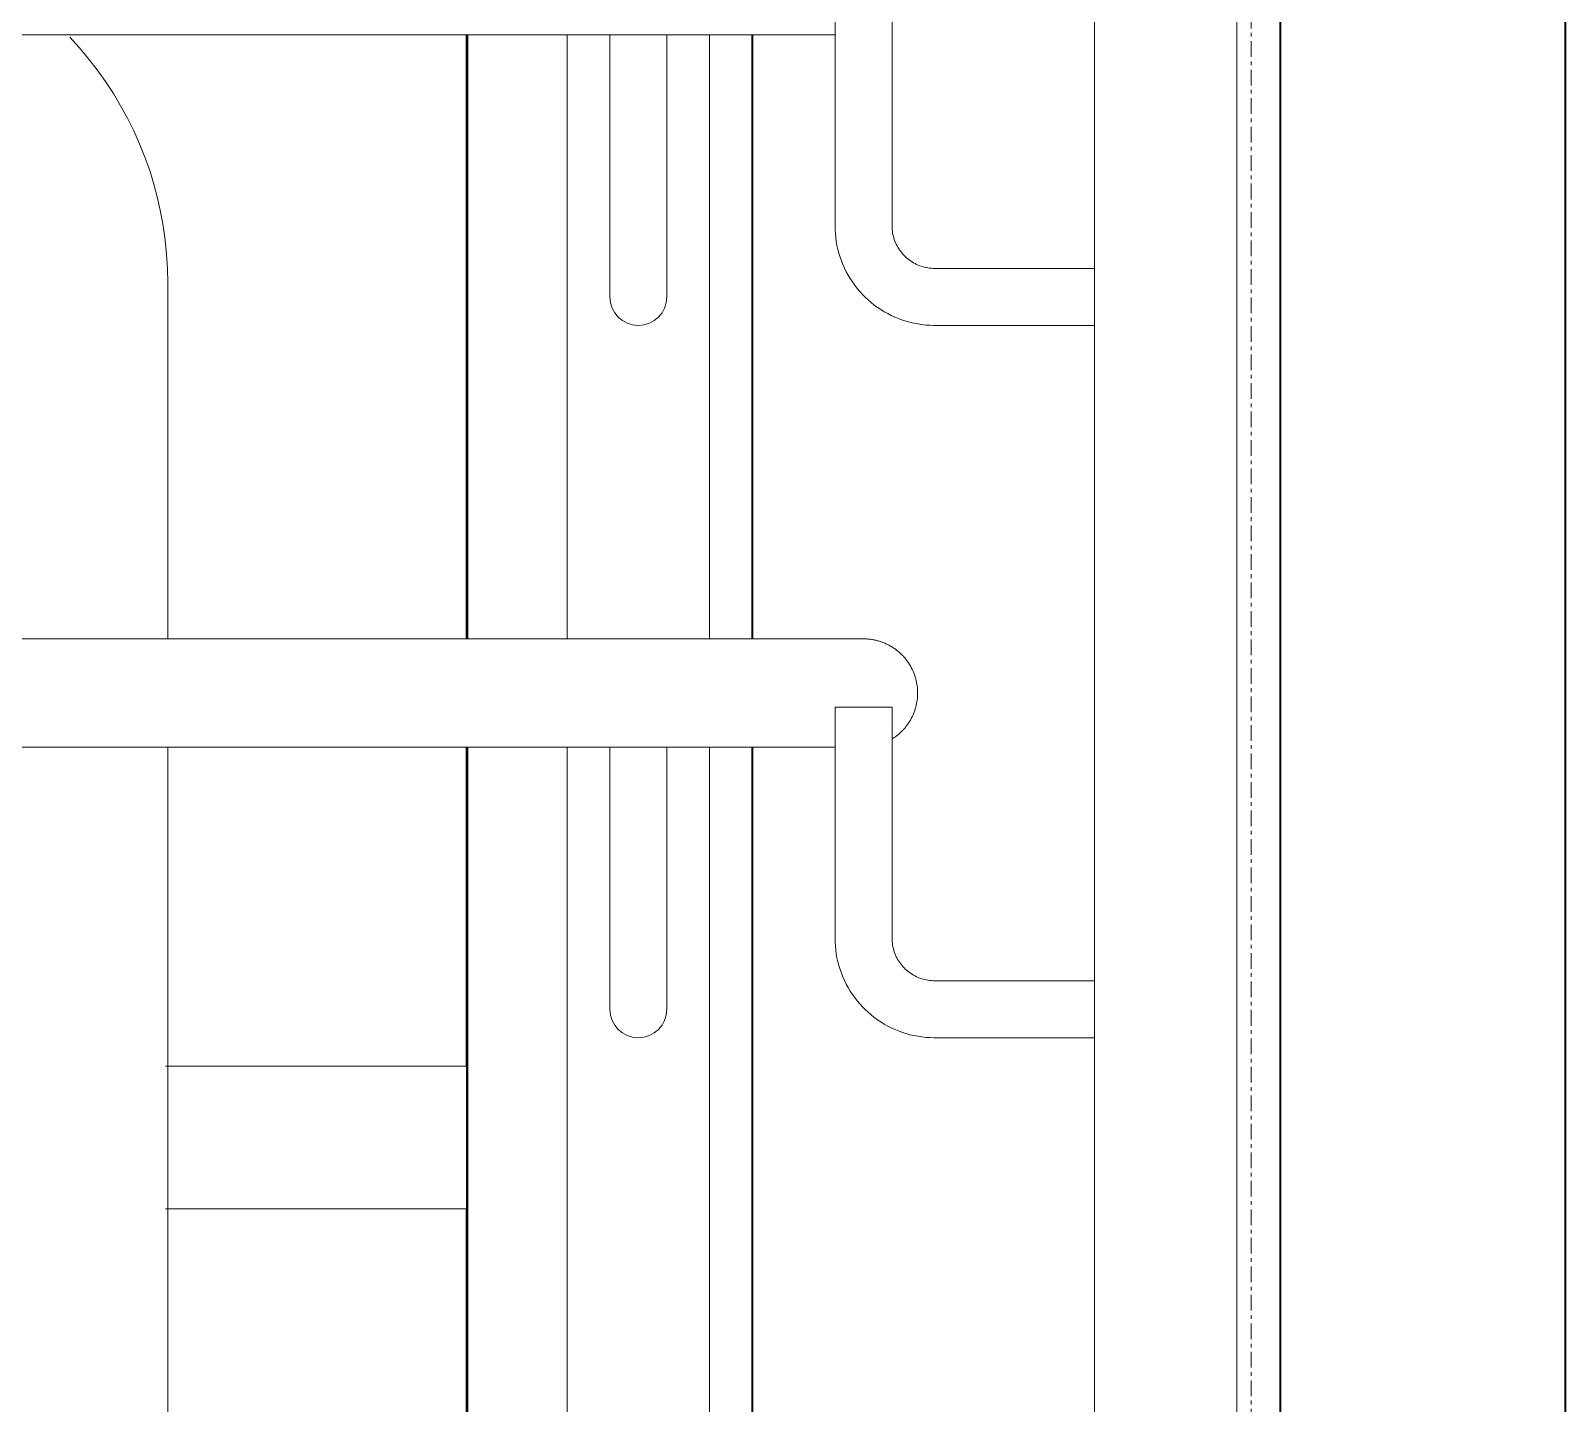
# Model space of a CAD drawing. Header units: millimetres. Extents: x -153298 to 620751, y -313239 to 250031.
# Drawn here: x 133695 to 134233, y -293515 to -293033 of the extents above; entities that cross this region are included whole.
import ezdxf

# ---------------------------------------------------------------- set-up
doc = ezdxf.new("R2010")
doc.units = ezdxf.units.MM
doc.linetypes.add('DPA_Grid _ Level 100', pattern=[10, 5.5, -1.6, 1.3, -1.6])
for name, color, linetype, lineweight in [('A-FLOR-HRAL', 7, 'Continuous', 25), ('A-GLAZ-CURT', 7, 'Continuous', 9), ('A-GLAZ-CWMG', 7, 'Continuous', 35), ('S-GRID', 7, 'Continuous', 0)]:
    doc.layers.add(name, color=color, linetype=linetype, lineweight=lineweight)

# ---------------------------------------------------------------- blocks, each defined once
blk = doc.blocks.new('Railing - RL7_Baluster Post-V25-2120-01 ENTRANCE 1 SECTION A')
at = {"layer": 'A-FLOR-HRAL', "color": 7, "lineweight": 9}
for p, q in [((-849182.37, 102746.65), (-849182.37, 103600)), ((-849182.37, 102746.65), (-849182.37, 103600)), ((-849132.37, 103600), (-849132.37, 102500)), ((-849132.37, 102500), (-849132.37, 103600)), ((-849182.37, 103320), (-849182.37, 103328.66)), ((-849182.37, 103328.66), (-849182.37, 103320)), ((-849182.37, 103320), (-849182.37, 103311.34)), ((-849182.37, 103311.34), (-849182.37, 103320)), ((-849182.37, 103070), (-849182.37, 103078.66)), ((-849182.37, 103078.66), (-849182.37, 103070)), ((-849182.37, 103070), (-849182.37, 103061.34)), ((-849182.37, 103061.34), (-849182.37, 103070))]:
    blk.add_line(p, q, dxfattribs=at)
at = {"layer": 'A-FLOR-HRAL', "color": 7, "lineweight": 9, "flags": 128}
for points in [[(-849273.37, 103345), (-849273.35, 103343.6), (-849273.26, 103342.2), (-849273.12, 103340.81), (-849272.93, 103339.42), (-849272.68, 103338.05), (-849272.37, 103336.68), (-849272.01, 103335.33), (-849271.6, 103333.99), (-849271.13, 103332.67)], [(-849252.56, 103340.13), (-849252.74, 103340.7), (-849252.9, 103341.28), (-849253.04, 103341.86), (-849253.16, 103342.45), (-849253.25, 103343.04), (-849253.31, 103343.64), (-849253.35, 103344.24), (-849253.37, 103344.84), (-849253.37, 103345)], [(-849248.71, 103334.13), (-849249.13, 103334.55), (-849249.54, 103334.99), (-849249.93, 103335.44), (-849250.31, 103335.91), (-849250.66, 103336.4), (-849251, 103336.9), (-849251.31, 103337.41), (-849251.6, 103337.93), (-849251.88, 103338.46)], [(-849270.61, 103331.37), (-849270.04, 103330.09), (-849269.42, 103328.84), (-849268.75, 103327.61), (-849268.03, 103326.41), (-849267.26, 103325.24)], [(-849238.37, 103330), (-849238.97, 103330.01), (-849239.57, 103330.05), (-849240.17, 103330.11), (-849240.76, 103330.19), (-849241.35, 103330.3), (-849241.94, 103330.43), (-849242.52, 103330.58), (-849243.09, 103330.76), (-849243.66, 103330.96), (-849244.22, 103331.18)], [(-849261.74, 103318.94), (-849260.67, 103318.02), (-849259.58, 103317.15), (-849258.45, 103316.33)], [(-849257.28, 103315.55), (-849256.09, 103314.82), (-849254.87, 103314.13), (-849253.62, 103313.5), (-849252.35, 103312.91), (-849251.06, 103312.38), (-849249.74, 103311.9), (-849248.41, 103311.47), (-849247.06, 103311.09), (-849245.7, 103310.77), (-849244.32, 103310.51), (-849242.94, 103310.3), (-849241.55, 103310.14), (-849240.15, 103310.05), (-849238.75, 103310), (-849238.37, 103310)], [(-849273.37, 103095), (-849273.35, 103093.6), (-849273.26, 103092.2), (-849273.12, 103090.81), (-849272.93, 103089.42), (-849272.68, 103088.05), (-849272.37, 103086.68), (-849272.01, 103085.33), (-849271.6, 103083.99), (-849271.13, 103082.67)], [(-849252.56, 103090.13), (-849252.74, 103090.7), (-849252.9, 103091.28), (-849253.04, 103091.86), (-849253.16, 103092.45), (-849253.25, 103093.04), (-849253.31, 103093.64), (-849253.35, 103094.24), (-849253.37, 103094.84), (-849253.37, 103095)], [(-849248.71, 103084.13), (-849249.13, 103084.55), (-849249.54, 103084.99), (-849249.93, 103085.44), (-849250.31, 103085.91), (-849250.66, 103086.4), (-849251, 103086.9), (-849251.31, 103087.41), (-849251.6, 103087.93), (-849251.88, 103088.46)], [(-849270.61, 103081.37), (-849270.04, 103080.09), (-849269.42, 103078.84), (-849268.75, 103077.61), (-849268.03, 103076.41), (-849267.26, 103075.24)], [(-849238.37, 103080), (-849238.97, 103080.01), (-849239.57, 103080.05), (-849240.17, 103080.11), (-849240.76, 103080.19), (-849241.35, 103080.3), (-849241.94, 103080.43), (-849242.52, 103080.58), (-849243.09, 103080.76), (-849243.66, 103080.96), (-849244.22, 103081.18)], [(-849261.88, 103069.07), (-849261.74, 103068.94), (-849260.67, 103068.02), (-849259.58, 103067.15), (-849258.45, 103066.33)], [(-849257.28, 103065.55), (-849256.09, 103064.82), (-849254.87, 103064.13), (-849253.62, 103063.5), (-849252.35, 103062.91), (-849251.06, 103062.38), (-849249.74, 103061.9), (-849248.41, 103061.47), (-849247.06, 103061.09), (-849245.7, 103060.77), (-849244.32, 103060.51), (-849242.94, 103060.3), (-849241.55, 103060.14), (-849240.15, 103060.05), (-849238.75, 103060), (-849238.37, 103060)]]:
    blk.add_lwpolyline(points, dxfattribs=at)
blk = doc.blocks.new('Railing - RL7_Baluster Post-V26-2120-01 ENTRANCE 1 SECTION A')
at = {"layer": 'A-FLOR-HRAL', "color": 7, "lineweight": 9}
for p, q in [((-849367.37, 103412), (-849367.37, 103200)), ((-849367.37, 103200), (-849367.37, 103412)), ((-849352.37, 103412.02), (-849352.37, 103345)), ((-849332.37, 103345), (-849332.37, 103412.01)), ((-849317.37, 103200), (-849317.37, 103412)), ((-849317.37, 103200), (-849317.37, 103412)), ((-849367.37, 103162), (-849367.37, 102620)), ((-849367.37, 102620), (-849367.37, 103162)), ((-849352.37, 103162.02), (-849352.37, 103095)), ((-849332.37, 103095), (-849332.37, 103162.01)), ((-849317.37, 102620), (-849317.37, 103162)), ((-849317.37, 102620), (-849317.37, 103162))]:
    blk.add_line(p, q, dxfattribs=at)
at = {"layer": 'A-FLOR-HRAL', "color": 7, "lineweight": 9, "flags": 128}
for points in [[(-849352.37, 103345), (-849352.37, 103344), (-849352.37, 103343), (-849352.37, 103342.01), (-849352.37, 103341.02), (-849352.37, 103340.03), (-849352.37, 103339.06), (-849352.37, 103338.09), (-849352.37, 103337.14), (-849352.37, 103336.19), (-849352.37, 103335.26), (-849352.37, 103334.35), (-849352.37, 103333.46), (-849352.37, 103332.58), (-849352.37, 103331.72), (-849352.37, 103330.88), (-849352.37, 103330.07), (-849352.37, 103329.28), (-849352.37, 103328.52), (-849352.37, 103327.78), (-849352.37, 103327.07), (-849352.37, 103326.38), (-849352.37, 103325.73), (-849352.37, 103325.11), (-849352.37, 103324.52), (-849352.37, 103323.96), (-849352.37, 103323.44), (-849352.37, 103322.95), (-849352.37, 103322.5), (-849352.37, 103322.08), (-849352.37, 103321.7), (-849352.37, 103321.36), (-849352.37, 103321.05), (-849352.37, 103320.78), (-849352.37, 103320.55), (-849352.37, 103320.36), (-849352.37, 103320.21), (-849352.37, 103320.1), (-849352.37, 103320.03), (-849352.37, 103320)], [(-849332.37, 103320), (-849332.37, 103320.02), (-849332.37, 103320.08), (-849332.37, 103320.18), (-849332.37, 103320.32), (-849332.37, 103320.5), (-849332.37, 103320.72), (-849332.37, 103320.97), (-849332.37, 103321.27), (-849332.37, 103321.6), (-849332.37, 103321.97), (-849332.37, 103322.38), (-849332.37, 103322.83), (-849332.37, 103323.3), (-849332.37, 103323.82), (-849332.37, 103324.37), (-849332.37, 103324.95), (-849332.37, 103325.56), (-849332.37, 103326.2), (-849332.37, 103326.88), (-849332.37, 103327.58), (-849332.37, 103328.31), (-849332.37, 103329.07), (-849332.37, 103329.85), (-849332.37, 103330.66), (-849332.37, 103331.49), (-849332.37, 103332.34), (-849332.37, 103333.22), (-849332.37, 103334.11), (-849332.37, 103335.02), (-849332.37, 103335.94), (-849332.37, 103336.88), (-849332.37, 103337.83), (-849332.37, 103338.8), (-849332.37, 103339.77), (-849332.37, 103340.75), (-849332.37, 103341.74), (-849332.37, 103342.73), (-849332.37, 103343.73), (-849332.37, 103344.73), (-849332.37, 103345)], [(-849352.37, 103095), (-849352.37, 103094), (-849352.37, 103093), (-849352.37, 103092.01), (-849352.37, 103091.02), (-849352.37, 103090.03), (-849352.37, 103089.06), (-849352.37, 103088.09), (-849352.37, 103087.14), (-849352.37, 103086.19), (-849352.37, 103085.26), (-849352.37, 103084.35), (-849352.37, 103083.46), (-849352.37, 103082.58), (-849352.37, 103081.72), (-849352.37, 103080.88), (-849352.37, 103080.07), (-849352.37, 103079.28), (-849352.37, 103078.52), (-849352.37, 103077.78), (-849352.37, 103077.07), (-849352.37, 103076.38), (-849352.37, 103075.73), (-849352.37, 103075.11), (-849352.37, 103074.52), (-849352.37, 103073.96), (-849352.37, 103073.44), (-849352.37, 103072.95), (-849352.37, 103072.5), (-849352.37, 103072.08), (-849352.37, 103071.7), (-849352.37, 103071.36), (-849352.37, 103071.05), (-849352.37, 103070.78), (-849352.37, 103070.55), (-849352.37, 103070.36), (-849352.37, 103070.21), (-849352.37, 103070.1), (-849352.37, 103070.03), (-849352.37, 103070)], [(-849332.37, 103070), (-849332.37, 103070.02), (-849332.37, 103070.08), (-849332.37, 103070.18), (-849332.37, 103070.32), (-849332.37, 103070.5), (-849332.37, 103070.72), (-849332.37, 103070.97), (-849332.37, 103071.27), (-849332.37, 103071.6), (-849332.37, 103071.97), (-849332.37, 103072.38), (-849332.37, 103072.83), (-849332.37, 103073.3), (-849332.37, 103073.82), (-849332.37, 103074.37), (-849332.37, 103074.95), (-849332.37, 103075.56), (-849332.37, 103076.2), (-849332.37, 103076.88), (-849332.37, 103077.58), (-849332.37, 103078.31), (-849332.37, 103079.07), (-849332.37, 103079.85), (-849332.37, 103080.66), (-849332.37, 103081.49), (-849332.37, 103082.34), (-849332.37, 103083.22), (-849332.37, 103084.11), (-849332.37, 103085.02), (-849332.37, 103085.94), (-849332.37, 103086.88), (-849332.37, 103087.83), (-849332.37, 103088.8), (-849332.37, 103089.77), (-849332.37, 103090.75), (-849332.37, 103091.74), (-849332.37, 103092.73), (-849332.37, 103093.73), (-849332.37, 103094.73), (-849332.37, 103095)]]:
    blk.add_lwpolyline(points, dxfattribs=at)
at = {"layer": 'A-FLOR-HRAL', "color": 7, "lineweight": 9}
for centre, end in [((-849342.37, 103320), 0), ((-849342.37, 103070), 360)]:
    blk.add_arc(centre, 10, 180, end, dxfattribs=at)
blk = doc.blocks.new('Railing - RL7_Baluster Post-V28-2120-01 ENTRANCE 1 SECTION A')
at = {"layer": 'A-FLOR-HRAL', "color": 7, "lineweight": 9}
for p, q in [((-849182.37, 102746.65), (-849182.37, 103600)), ((-849182.37, 102746.65), (-849182.37, 103600)), ((-849132.37, 103600), (-849132.37, 102500)), ((-849132.37, 102500), (-849132.37, 103600)), ((-849273.37, 103426), (-849273.37, 103345)), ((-849253.37, 103345), (-849253.37, 103426)), ((-849182.37, 103330), (-849238.37, 103330)), ((-849182.37, 103320), (-849182.37, 103328.66)), ((-849182.37, 103328.66), (-849182.37, 103320)), ((-849182.37, 103320), (-849182.37, 103311.34)), ((-849182.37, 103311.34), (-849182.37, 103320)), ((-849238.37, 103310), (-849182.37, 103310)), ((-849273.37, 103176), (-849273.37, 103095)), ((-849273.37, 103176), (-849263.37, 103176)), ((-849263.37, 103176), (-849272.03, 103176)), ((-849263.37, 103176), (-849253.37, 103176)), ((-849254.71, 103176), (-849263.37, 103176)), ((-849253.37, 103095), (-849253.37, 103176)), ((-849182.37, 103080), (-849238.37, 103080)), ((-849182.37, 103070), (-849182.37, 103078.66)), ((-849182.37, 103078.66), (-849182.37, 103070)), ((-849182.37, 103070), (-849182.37, 103061.34)), ((-849182.37, 103061.34), (-849182.37, 103070)), ((-849238.37, 103060), (-849182.37, 103060))]:
    blk.add_line(p, q, dxfattribs=at)
at = {"layer": 'A-FLOR-HRAL', "color": 7, "lineweight": 9, "flags": 128}
for points in [[(-849273.37, 103345), (-849273.35, 103343.6), (-849273.26, 103342.2), (-849273.12, 103340.81), (-849272.93, 103339.42), (-849272.68, 103338.05), (-849272.37, 103336.68), (-849272.01, 103335.33), (-849271.6, 103333.99), (-849271.13, 103332.67), (-849270.61, 103331.37), (-849270.04, 103330.09), (-849269.42, 103328.84), (-849268.75, 103327.61), (-849268.03, 103326.41), (-849267.26, 103325.24), (-849266.45, 103324.1), (-849265.59, 103322.99), (-849264.69, 103321.92), (-849263.74, 103320.89), (-849262.76, 103319.89), (-849261.74, 103318.94), (-849260.67, 103318.02), (-849259.58, 103317.15), (-849258.45, 103316.33), (-849257.28, 103315.55), (-849256.09, 103314.82), (-849254.87, 103314.13), (-849253.62, 103313.5), (-849252.35, 103312.91), (-849251.06, 103312.38), (-849249.74, 103311.9), (-849248.41, 103311.47), (-849247.06, 103311.09), (-849245.7, 103310.77), (-849244.32, 103310.51), (-849242.94, 103310.3), (-849241.55, 103310.14), (-849240.15, 103310.05), (-849238.75, 103310), (-849238.37, 103310)], [(-849238.37, 103330), (-849238.97, 103330.01), (-849239.57, 103330.05), (-849240.17, 103330.11), (-849240.76, 103330.19), (-849241.35, 103330.3), (-849241.94, 103330.43), (-849242.52, 103330.58), (-849243.09, 103330.76), (-849243.66, 103330.96), (-849244.22, 103331.18), (-849244.76, 103331.43), (-849245.3, 103331.7), (-849245.83, 103331.98), (-849246.34, 103332.29), (-849246.84, 103332.62), (-849247.33, 103332.97), (-849247.81, 103333.34), (-849248.26, 103333.72), (-849248.71, 103334.13), (-849249.13, 103334.55), (-849249.54, 103334.99), (-849249.93, 103335.44), (-849250.31, 103335.91), (-849250.66, 103336.4), (-849251, 103336.9), (-849251.31, 103337.41), (-849251.6, 103337.93), (-849251.88, 103338.46), (-849252.13, 103339.01), (-849252.35, 103339.56), (-849252.56, 103340.13), (-849252.74, 103340.7), (-849252.9, 103341.28), (-849253.04, 103341.86), (-849253.16, 103342.45), (-849253.25, 103343.04), (-849253.31, 103343.64), (-849253.35, 103344.24), (-849253.37, 103344.84), (-849253.37, 103345)], [(-849273.37, 103095), (-849273.35, 103093.6), (-849273.26, 103092.2), (-849273.12, 103090.81), (-849272.93, 103089.42), (-849272.68, 103088.05), (-849272.37, 103086.68), (-849272.01, 103085.33), (-849271.6, 103083.99), (-849271.13, 103082.67), (-849270.61, 103081.37), (-849270.04, 103080.09), (-849269.42, 103078.84), (-849268.75, 103077.61), (-849268.03, 103076.41), (-849267.26, 103075.24), (-849266.45, 103074.1), (-849265.59, 103072.99), (-849264.69, 103071.92), (-849263.74, 103070.89), (-849262.76, 103069.89), (-849261.74, 103068.94), (-849260.67, 103068.02), (-849259.58, 103067.15), (-849258.45, 103066.33), (-849257.28, 103065.55), (-849256.09, 103064.82), (-849254.87, 103064.13), (-849253.62, 103063.5), (-849252.35, 103062.91), (-849251.06, 103062.38), (-849249.74, 103061.9), (-849248.41, 103061.47), (-849247.06, 103061.09), (-849245.7, 103060.77), (-849244.32, 103060.51), (-849242.94, 103060.3), (-849241.55, 103060.14), (-849240.15, 103060.05), (-849238.75, 103060), (-849238.37, 103060)], [(-849238.37, 103080), (-849238.97, 103080.01), (-849239.57, 103080.05), (-849240.17, 103080.11), (-849240.76, 103080.19), (-849241.35, 103080.3), (-849241.94, 103080.43), (-849242.52, 103080.58), (-849243.09, 103080.76), (-849243.66, 103080.96), (-849244.22, 103081.18), (-849244.76, 103081.43), (-849245.3, 103081.7), (-849245.83, 103081.98), (-849246.34, 103082.29), (-849246.84, 103082.62), (-849247.33, 103082.97), (-849247.81, 103083.34), (-849248.26, 103083.72), (-849248.71, 103084.13), (-849249.13, 103084.55), (-849249.54, 103084.99), (-849249.93, 103085.44), (-849250.31, 103085.91), (-849250.66, 103086.4), (-849251, 103086.9), (-849251.31, 103087.41), (-849251.6, 103087.93), (-849251.88, 103088.46), (-849252.13, 103089.01), (-849252.35, 103089.56), (-849252.56, 103090.13), (-849252.74, 103090.7), (-849252.9, 103091.28), (-849253.04, 103091.86), (-849253.16, 103092.45), (-849253.25, 103093.04), (-849253.31, 103093.64), (-849253.35, 103094.24), (-849253.37, 103094.84), (-849253.37, 103095)]]:
    blk.add_lwpolyline(points, dxfattribs=at)
blk = doc.blocks.new('Railing - RL7_Baluster Post-V29-2120-01 ENTRANCE 1 SECTION A')
at = {"layer": 'A-FLOR-HRAL', "color": 7, "lineweight": 9}
for p, q in [((-849182.37, 103600), (-849182.37, 102746.65)), ((-849182.37, 102746.65), (-849182.37, 103600)), ((-849132.37, 102500), (-849132.37, 103600)), ((-849132.37, 102500), (-849132.37, 103600))]:
    blk.add_line(p, q, dxfattribs=at)
blk = doc.blocks.new('Railing - Railing-6650173-2120-01 ENTRANCE 1 SECTION A')
at = {"layer": 'A-FLOR-HRAL', "color": 7, "lineweight": 9}
for p, q in [((-850307.37, 103412), (-849273.37, 103412)), ((-849263.37, 103200), (-850307.37, 103200)), ((-850307.37, 103162), (-849273.37, 103162))]:
    blk.add_line(p, q, dxfattribs=at)
for points, knots in [([(-849263.37, 103200), (-849262.96, 103200), (-849262.14, 103199.97), (-849260.89, 103199.85), (-849259.66, 103199.65), (-849258.45, 103199.37), (-849257.27, 103199), (-849256.1, 103198.57), (-849254.96, 103198.05), (-849253.87, 103197.47), (-849252.82, 103196.81), (-849251.46, 103195.84), (-849250.21, 103194.75), (-849249.09, 103193.54), (-849248.03, 103192.25), (-849246.87, 103190.53), (-849245.77, 103188.29), (-849244.7, 103185.14), (-849244.38, 103182.66), (-849244.37, 103181)], [0.5, 0.5, 0.5, 0.5, 0.5208333, 0.5416667, 0.5625, 0.5833333, 0.6041667, 0.625, 0.6458333, 0.6666667, 0.6875, 0.7083333, 0.75, 0.7708333, 0.7916667, 0.8333333, 0.875, 0.9166667, 1, 1, 1, 1]), ([(-849263.37, 103200), (-849262.96, 103200), (-849262.13, 103199.97), (-849260.89, 103199.85), (-849259.66, 103199.65), (-849258.45, 103199.37), (-849257.26, 103199), (-849256.1, 103198.57), (-849254.96, 103198.05), (-849253.87, 103197.47), (-849252.81, 103196.81), (-849251.46, 103195.84), (-849250.21, 103194.75), (-849249.08, 103193.54), (-849248.03, 103192.25), (-849246.87, 103190.53), (-849245.77, 103188.29), (-849244.7, 103185.14), (-849244.37, 103182.66), (-849244.37, 103181)], [0.5, 0.5, 0.5, 0.5, 0.5208333, 0.5416667, 0.5625, 0.5833333, 0.6041667, 0.625, 0.6458333, 0.6666667, 0.6875, 0.7083333, 0.75, 0.7708333, 0.7916667, 0.8333333, 0.875, 0.9166667, 1, 1, 1, 1]), ([(-849244.37, 103181), (-849244.38, 103179.34), (-849244.7, 103176.86), (-849245.77, 103173.71), (-849246.87, 103171.47), (-849248.03, 103169.75), (-849249.09, 103168.46), (-849250.21, 103167.25), (-849251.62, 103166.02), (-849252.81, 103165.2), (-849253.33, 103164.87)], [0, 0, 0, 0, 0.0833333, 0.125, 0.1666667, 0.2083333, 0.2291667, 0.25, 0.2916667, 0.3227447, 0.3227447, 0.3227447, 0.3227447]), ([(-849244.37, 103181), (-849244.37, 103179.34), (-849244.7, 103176.86), (-849245.77, 103173.71), (-849246.87, 103171.47), (-849248.03, 103169.75), (-849249.08, 103168.46), (-849250.21, 103167.25), (-849251.62, 103166.02), (-849252.81, 103165.2), (-849253.33, 103164.87)], [0, 0, 0, 0, 0.0833333, 0.125, 0.1666667, 0.2083333, 0.2291667, 0.25, 0.2916667, 0.3227447, 0.3227447, 0.3227447, 0.3227447])]:
    blk.add_open_spline(points, degree=3, knots=knots, dxfattribs=at)
at = {"color": 7}
for name in ['Railing - RL7_Baluster Post-V26-2120-01 ENTRANCE 1 SECTION A', 'Railing - RL7_Baluster Post-V25-2120-01 ENTRANCE 1 SECTION A', 'Railing - RL7_Baluster Post-V25-2120-01 ENTRANCE 1 SECTION A', 'Railing - RL7_Baluster Post-V25-2120-01 ENTRANCE 1 SECTION A', 'Railing - RL7_Baluster Post-V25-2120-01 ENTRANCE 1 SECTION A', 'Railing - RL7_Baluster Post-V28-2120-01 ENTRANCE 1 SECTION A', 'Railing - RL7_Baluster Post-V29-2120-01 ENTRANCE 1 SECTION A']:
    blk.add_blockref(name, (0, 0), dxfattribs=at)
blk = doc.blocks.new('Rectangular Mullion - Mullion_H-Beam-17948301-2120-01 ENTRANCE 1 SECTION A')
at = {"layer": 'A-GLAZ-CWMG', "color": 7}
for p, q in [((-849117.13, 103450), (-849117.13, 101450)), ((-849117.1, 101450), (-849117.1, 103450)), ((-849017.13, 103450), (-849017.13, 101350)), ((-849017.1, 103450), (-849017.1, 101350))]:
    blk.add_line(p, q, dxfattribs=at)
blk = doc.blocks.new('DPA_CP_Fence Type D - Fence Post Left w MRTA Logo-V179-2120-01 ENTRANCE 1 SECTION A')
at = {"layer": 'A-GLAZ-CURT', "color": 7}
for p, q in [((-849507.53, 103200), (-849507.53, 103325)), ((-849507.53, 102620), (-849507.53, 103162)), ((-849402.41, 103050), (-849508.36, 103050)), ((-849507.66, 103050), (-849402.41, 103050)), ((-849508.36, 103000), (-849402.41, 103000)), ((-849402.41, 103000), (-849507.68, 103000))]:
    blk.add_line(p, q, dxfattribs=at)
at = {"layer": 'A-GLAZ-CURT', "color": 7, "flags": 128}
blk.add_lwpolyline([(-849507.53, 103325), (-849507.63, 103330), (-849507.93, 103334.99), (-849508.42, 103339.96), (-849509.12, 103344.91), (-849510.02, 103349.83), (-849511.11, 103354.71), (-849512.39, 103359.54), (-849513.87, 103364.32), (-849515.54, 103369.03), (-849517.39, 103373.68), (-849519.43, 103378.24), (-849521.65, 103382.72), (-849524.05, 103387.11), (-849526.62, 103391.4), (-849529.36, 103395.58), (-849532.26, 103399.65), (-849535.33, 103403.6), (-849538.55, 103407.42), (-849541.92, 103411.12)], dxfattribs=at)
blk = doc.blocks.new('Rectangular Mullion - Mullion_H-Beam-V181-2120-01 ENTRANCE 1 SECTION A')
at = {"layer": 'A-GLAZ-CWMG', "color": 7}
for p, q in [((-849402.64, 103412), (-849402.64, 103200)), ((-849402.62, 103412), (-849402.62, 103200)), ((-849402.44, 103412), (-849402.44, 103200)), ((-849402.41, 103200), (-849402.41, 103412)), ((-849302.44, 103412), (-849302.44, 103200)), ((-849302.41, 103412), (-849302.41, 103200)), ((-849402.64, 103162), (-849402.64, 103050)), ((-849402.62, 103162), (-849402.62, 103050)), ((-849402.44, 103162), (-849402.44, 102620)), ((-849402.41, 102620), (-849402.41, 103162)), ((-849302.44, 103162), (-849302.44, 102620)), ((-849302.41, 103162), (-849302.41, 102620)), ((-849402.64, 103000), (-849402.64, 102620)), ((-849402.62, 103000), (-849402.62, 102620)), ((-849402.64, 102570), (-849402.64, 102550)), ((-849402.62, 102570), (-849402.62, 102550)), ((-849402.44, 102570), (-849402.44, 102550)), ((-849402.41, 102550), (-849402.41, 102570)), ((-849302.44, 102570), (-849302.44, 102550)), ((-849302.41, 102570), (-849302.41, 102550))]:
    blk.add_line(p, q, dxfattribs=at)

msp = doc.modelspace()

# ---------------------------------------------------------------- linework, layer by layer
at = {"layer": 'S-GRID', "color": 7, "linetype": 'DPA_Grid _ Level 100'}
msp.add_line((134122.88, -309692.5036), (134122.88, -276432.3847), dxfattribs=at)

# ---------------------------------------------------------------- block references
at = {"layer": 'A-FLOR-HRAL', "color": 7, "lineweight": 9}
msp.add_blockref('Railing - Railing-6650173-2120-01 ENTRANCE 1 SECTION A', (983250.2539, -396446.753), dxfattribs=at)
at = {"layer": 'A-GLAZ-CURT', "color": 7}
msp.add_blockref('DPA_CP_Fence Type D - Fence Post Left w MRTA Logo-V179-2120-01 ENTRANCE 1 SECTION A', (983250.2539, -396446.753), dxfattribs=at)
at = {"layer": 'A-GLAZ-CWMG', "color": 7}
for name in ['Rectangular Mullion - Mullion_H-Beam-17948301-2120-01 ENTRANCE 1 SECTION A', 'Rectangular Mullion - Mullion_H-Beam-V181-2120-01 ENTRANCE 1 SECTION A']:
    msp.add_blockref(name, (983250.2539, -396446.753), dxfattribs=at)

doc.saveas('drawing.dxf')
